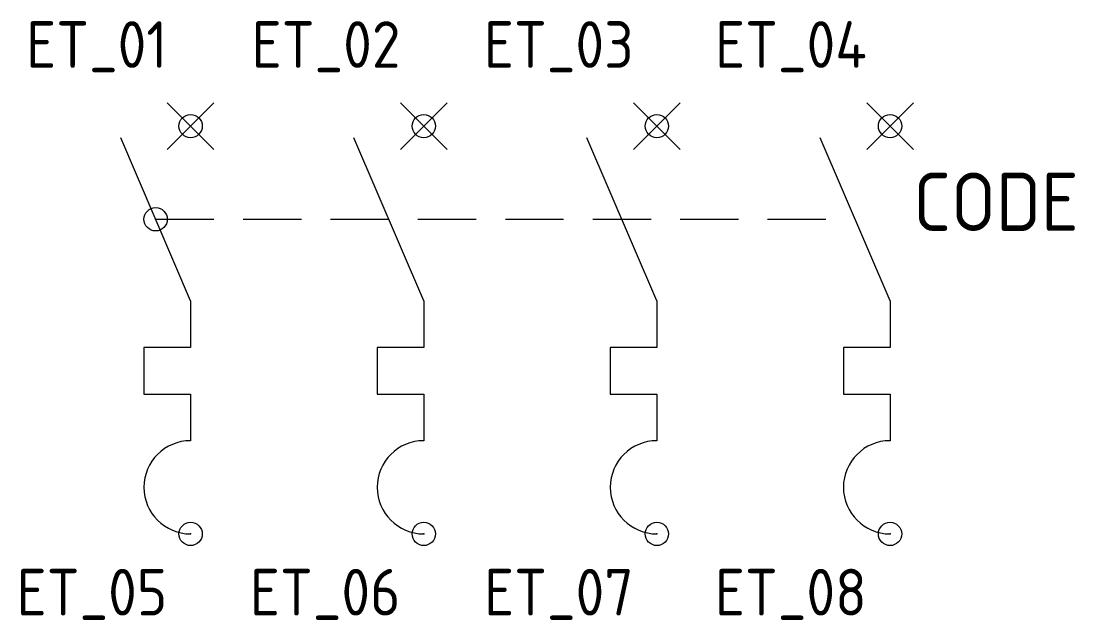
# Model space of a CAD drawing. Extents: x 425.2 to 470.4, y 138.8 to 164.5.
import ezdxf
from ezdxf.enums import TextEntityAlignment as Align

# ---------------------------------------------------------------- set-up
doc = ezdxf.new("R2010")
doc.units = 0
doc.header["$LTSCALE"] = 10
doc.header["$MEASUREMENT"] = 0
doc.header["$PDMODE"] = 32
doc.header["$PDSIZE"] = 1
doc.linetypes.add('DASHED2', pattern=[0.375, 0.25, -0.125])
doc.layers.get('0').update_dxf_attribs({"linetype": 'CONTINUOUS'})
for name, color, linetype in [('A', 7, 'CONTINUOUS'), ('C', 7, 'CONTINUOUS'), ('TKST2', 2, 'CONTINUOUS'), ('TKST3', 1, 'CONTINUOUS')]:
    doc.layers.add(name, color=color, linetype=linetype)
doc.styles.get("Standard").update_dxf_attribs({"font": 'ISO8', "width": 1.2})

msp = doc.modelspace()

# ---------------------------------------------------------------- linework, layer by layer
for points in [[(431.5, 161), (433.5, 159)], [(431.5, 159), (433.5, 161)], [(441.5, 161), (443.5, 159)], [(441.5, 159), (443.5, 161)], [(451.5, 161), (453.5, 159)], [(451.5, 159), (453.5, 161)], [(461.5, 161), (463.5, 159)], [(461.5, 159), (463.5, 161)], [(432.5, 152.5), (429.5, 159.5)], [(442.5, 152.5), (439.5, 159.5)], [(452.5, 152.5), (449.5, 159.5)], [(462.5, 152.5), (459.5, 159.5)], [(432.5, 152.5), (432.5, 150.5), (430.5, 150.5), (430.5, 148.5), (432.5, 148.5), (432.5, 146.5)], [(442.5, 152.5), (442.5, 150.5), (440.5, 150.5), (440.5, 148.5), (442.5, 148.5), (442.5, 146.5)], [(452.5, 152.5), (452.5, 150.5), (450.5, 150.5), (450.5, 148.5), (452.5, 148.5), (452.5, 146.5)], [(462.5, 152.5), (462.5, 150.5), (460.5, 150.5), (460.5, 148.5), (462.5, 148.5), (462.5, 146.5)]]:
    msp.add_lwpolyline(points)
at = {"linetype": 'DASHED2'}
msp.add_lwpolyline([(431, 156), (461, 156)], dxfattribs=at)
for points in [[(432.5, 146.5, 1), (432.5, 142.5)], [(442.5, 146.5, 1), (442.5, 142.5)], [(452.5, 146.5, 1), (452.5, 142.5)], [(462.5, 146.5, 1), (462.5, 142.5)]]:
    msp.add_lwpolyline(points, format="xyb")
at = {"layer": 'A', "color": 1}
msp.add_point((431, 156), dxfattribs=at)
at = {"layer": 'C', "color": 1}
msp.add_point((432.5, 160), dxfattribs=at)
at = {"layer": 'C', "color": 3}
msp.add_point((442.5, 160), dxfattribs=at)
at = {"layer": 'C', "color": 5}
msp.add_point((452.5, 160), dxfattribs=at)
at = {"layer": 'C', "color": 7}
msp.add_point((462.5, 160), dxfattribs=at)
at = {"layer": 'C', "color": 2}
msp.add_point((432.5, 142.5), dxfattribs=at)
at = {"layer": 'C', "color": 4}
msp.add_point((442.5, 142.5), dxfattribs=at)
at = {"layer": 'C', "color": 6}
msp.add_point((452.5, 142.5), dxfattribs=at)
at = {"layer": 'C', "color": 8}
msp.add_point((462.5, 142.5), dxfattribs=at)

# ---------------------------------------------------------------- texts
at = {"layer": 'TKST2'}
for tag, p in [('ET_01', (431.5, 162.5)), ('ET_02', (441.5, 162.5)), ('ET_03', (451.5, 162.5)), ('ET_04', (461.5, 162.5)), ('ET_05', (431.5, 139)), ('ET_06', (441.5, 139)), ('ET_07', (451.5, 139)), ('ET_08', (461.5, 139))]:
    msp.add_attdef(tag, text='', height=2, dxfattribs=at).set_placement(p, align=Align.RIGHT)
at = {"layer": 'TKST3'}
msp.add_attdef('CODE', (463.5, 155.5), '-Q', height=2.5, dxfattribs=at)

doc.saveas('drawing.dxf')
